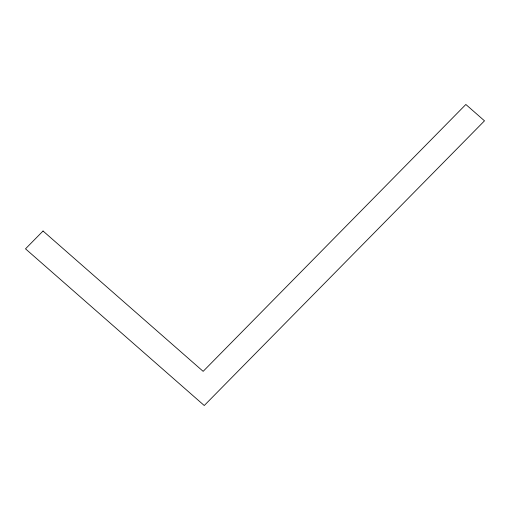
<?xml version="1.0" encoding="UTF-8"?>
<svg xmlns="http://www.w3.org/2000/svg" width="510" height="510" viewBox="0 0 510 510"><rect width="100%" height="100%" fill="white"/><g stroke="black" fill="none" stroke-linecap="round" stroke-linejoin="round"><path stroke-width="0.76" d="M43.044 231.011L25.5 248.835L204.249 405.52L484.5 120.832L465.853 104.48L203.146 371.35L43.044 231.011"/></g></svg>
